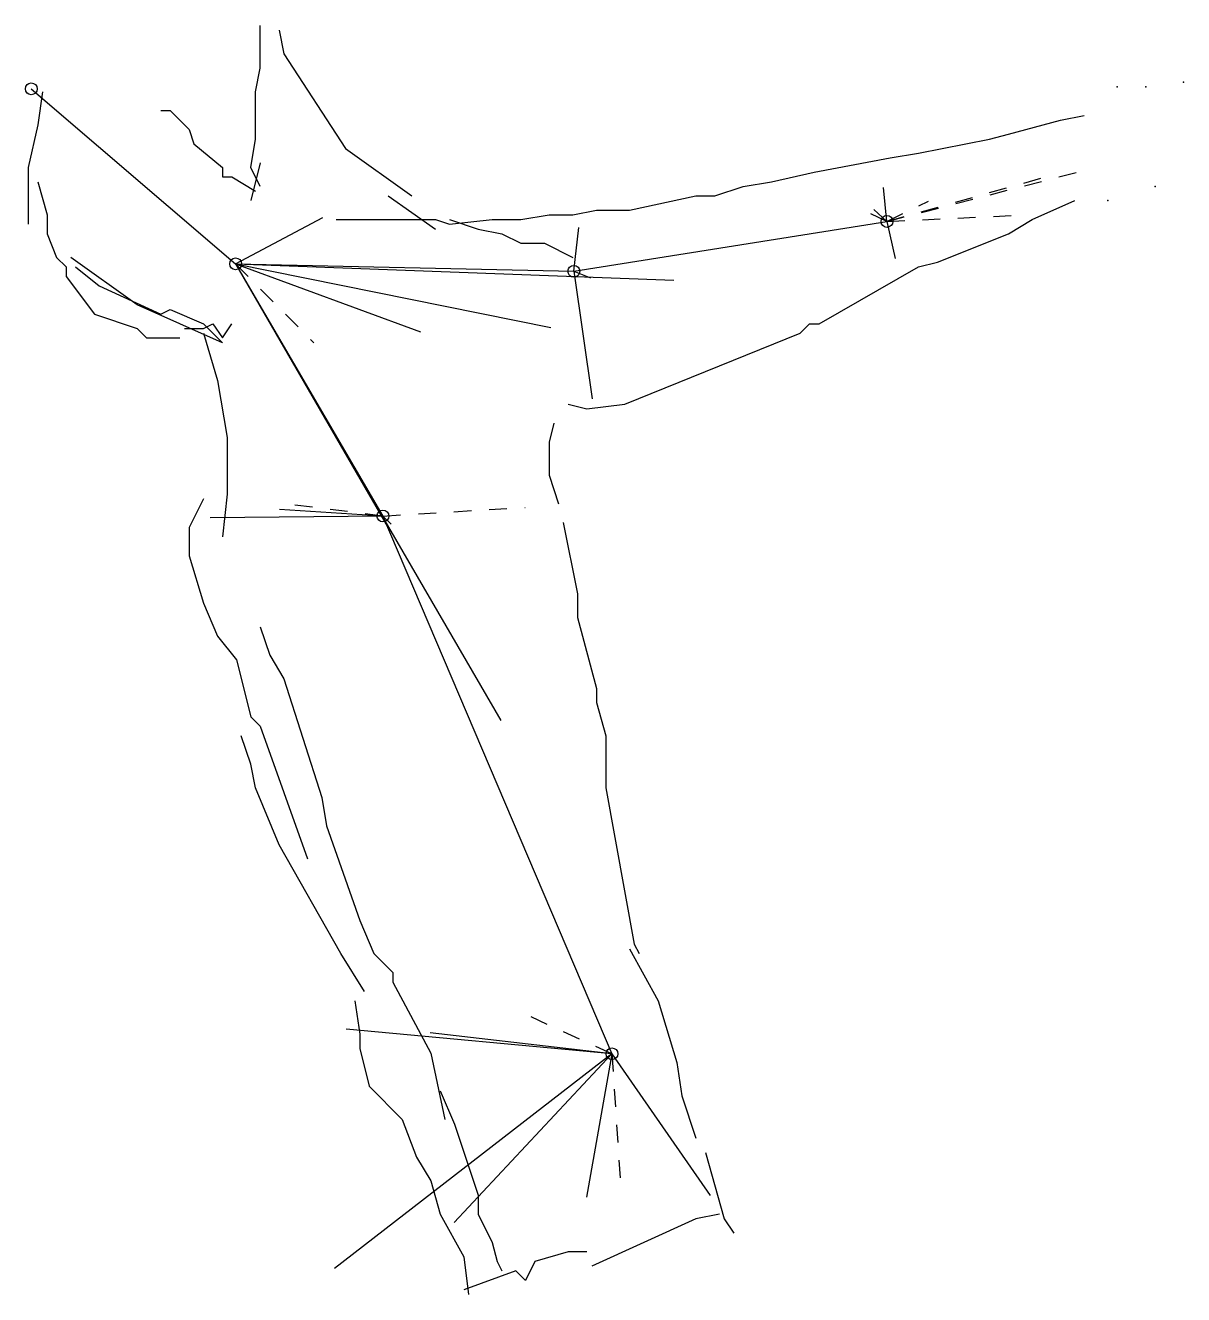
# Model space of a CAD drawing. Header units: millimetres. Extents: x 129.2 to 148.7, y -39.6 to -18.2.
import ezdxf

# ---------------------------------------------------------------- set-up
doc = ezdxf.new("R2010")
doc.units = ezdxf.units.MM
doc.linetypes.add('DASH', pattern=[0.6, 0.3, -0.3])

msp = doc.modelspace()

# ---------------------------------------------------------------- linework, layer by layer
at = {"layer": 'Shots', "color": 1}
for p, q in [((129.272, -19.256), (132.724, -22.212)), ((129.272, -19.256), (129.272, -19.256)), ((138.438, -22.338), (143.728, -21.496)), ((132.724, -22.212), (138.438, -22.338)), ((132.724, -22.212), (132.724, -22.212)), ((132.724, -22.212), (135.212, -26.472)), ((135.212, -26.472), (139.082, -35.556))]:
    msp.add_line(p, q, dxfattribs=at)
for centre in [(129.272, -19.256), (143.728, -21.496), (132.724, -22.212), (132.724, -22.212), (138.438, -22.338), (135.212, -26.472), (139.082, -35.556)]:
    msp.add_circle(centre, 0.1, dxfattribs=at)
at = {"layer": 'Sketch', "color": 0}
for points in [[(133.14, -20.904), (132.98, -20.584), (133.06, -20.104), (133.06, -19.304), (133.14, -18.904), (133.14, -18.184)], [(133.46, -18.264), (133.54, -18.664), (134.58, -20.264), (135.7, -21.064)], [(129.46, -19.304), (129.38, -19.864), (129.22, -20.584), (129.22, -21.544)], [(131.46, -19.624), (131.62, -19.624), (131.94, -19.944), (132.02, -20.184), (132.5, -20.584), (132.5, -20.744), (132.66, -20.744), (133.06, -20.984)], [(134.42, -21.464), (136.1, -21.464), (136.34, -21.544), (137.06, -21.464), (137.54, -21.464), (138.02, -21.384), (138.42, -21.384), (138.82, -21.304), (139.38, -21.304), (140.5, -21.064), (140.82, -21.064), (141.3, -20.904), (141.78, -20.824), (142.5, -20.664), (143.78, -20.424), (144.26, -20.344), (145.46, -20.104), (145.78, -20.024), (145.78, -20.024), (146.66, -19.784), (147.06, -19.704)], [(133.14, -20.504), (132.98, -21.144)], [(129.38, -20.824), (129.54, -21.384), (129.54, -21.704), (129.7, -22.104), (129.86, -22.264), (129.86, -22.424), (130.34, -23.064), (131.06, -23.304), (131.22, -23.464), (131.78, -23.464)], [(135.3, -21.064), (136.1, -21.624)], [(138.34, -24.584), (138.66, -24.664), (139.3, -24.584), (142.26, -23.384), (142.42, -23.224), (142.58, -23.224), (144.26, -22.264), (144.58, -22.184), (145.78, -21.704), (146.18, -21.464), (146.9, -21.144)], [(136.34, -21.464), (136.82, -21.624), (137.22, -21.704), (137.54, -21.864), (137.94, -21.864), (138.42, -22.104)], [(130.02, -22.264), (130.42, -22.584), (131.46, -23.064), (131.62, -22.984), (132.18, -23.224), (132.5, -23.544), (131.78, -23.224), (131.06, -22.904), (129.94, -22.104)], [(131.86, -23.304), (132.18, -23.304), (132.34, -23.224), (132.5, -23.464), (132.66, -23.224)], [(132.18, -23.384), (132.42, -24.184), (132.58, -25.144), (132.58, -26.104), (132.5, -26.824)], [(138.1, -24.904), (138.02, -25.224), (138.02, -25.784), (138.18, -26.264)], [(132.18, -26.184), (131.94, -26.664), (131.94, -27.144), (132.18, -27.944), (132.42, -28.504), (132.74, -28.904), (132.98, -29.864), (133.14, -30.024), (133.94, -32.264)], [(138.26, -26.584), (138.5, -27.784), (138.5, -28.184), (138.82, -29.384), (138.82, -29.624), (138.98, -30.184), (138.98, -31.064), (139.46, -33.704), (139.54, -33.864)], [(133.14, -28.344), (133.3, -28.824), (133.54, -29.224), (134.18, -31.224), (134.26, -31.704), (134.82, -33.304), (135.06, -33.864), (135.38, -34.184), (135.38, -34.344), (136.02, -35.544), (136.26, -36.664)], [(134.9, -34.504), (134.5, -33.864), (133.46, -32.024), (133.06, -31.064), (132.98, -30.664), (132.82, -30.184)], [(139.38, -33.784), (139.86, -34.664), (140.18, -35.704), (140.26, -36.264), (140.5, -36.984)], [(134.74, -34.664), (134.82, -35.224), (134.82, -35.464), (134.98, -36.104), (135.54, -36.664), (135.78, -37.304), (136.02, -37.704), (136.18, -38.264), (136.58, -38.984), (136.66, -39.624)], [(136.18, -36.184), (136.42, -36.744), (136.82, -37.944), (136.82, -38.264), (137.06, -38.744), (137.14, -39.064), (137.22, -39.224)], [(140.66, -37.224), (140.98, -38.344), (141.14, -38.584)], [(140.9, -38.264), (140.5, -38.344), (138.74, -39.144)], [(138.66, -38.904), (138.34, -38.904), (137.78, -39.064), (137.62, -39.384), (137.46, -39.224), (136.58, -39.544)]]:
    msp.add_lwpolyline(points, dxfattribs=at)
for p in [(147.62, -19.224), (148.1, -19.224), (148.74, -19.144), (148.26, -20.904), (147.46, -21.144)]:
    msp.add_point(p, dxfattribs=at)
at = {"layer": 'XSect', "color": 1, "linetype": 'DASH'}
for p, q in [((143.728, -21.496), (147.122, -20.616)), ((143.728, -21.496), (146.398, -20.746)), ((143.728, -21.496), (143.294, -21.094)), ((143.728, -21.496), (144.43, -21.152)), ((143.728, -21.496), (143.278, -21.284)), ((143.728, -21.496), (146.1, -21.384)), ((132.724, -22.212), (134.046, -23.546)), ((138.438, -22.338), (138.834, -22.492)), ((135.212, -26.472), (133.716, -26.286)), ((135.212, -26.472), (137.614, -26.326)), ((135.212, -26.472), (135.35, -26.608)), ((139.082, -35.556), (137.65, -34.904)), ((139.082, -35.556), (139.23, -37.822))]:
    msp.add_line(p, q, dxfattribs=at)
at = {"layer": 'XSect', "color": 1}
for p, q in [((143.728, -21.496), (143.67, -20.92)), ((132.724, -22.212), (134.198, -21.432)), ((138.438, -22.338), (138.522, -21.6)), ((143.728, -21.496), (143.864, -22.124)), ((132.724, -22.212), (138.05, -23.29)), ((132.724, -22.212), (135.846, -23.358)), ((132.724, -22.212), (140.128, -22.486)), ((132.724, -22.212), (137.204, -29.924)), ((132.724, -22.212), (135.19, -26.476)), ((132.724, -22.212), (135.302, -26.67)), ((138.438, -22.338), (138.75, -24.494)), ((135.212, -26.472), (133.464, -26.362)), ((135.212, -26.472), (132.294, -26.5)), ((139.082, -35.556), (134.59, -35.14)), ((139.082, -35.556), (136.01, -35.202)), ((139.082, -35.556), (134.396, -39.182)), ((139.082, -35.556), (136.418, -38.406)), ((139.082, -35.556), (138.652, -37.976)), ((139.082, -35.556), (140.74, -37.952))]:
    msp.add_line(p, q, dxfattribs=at)

doc.saveas('drawing.dxf')
